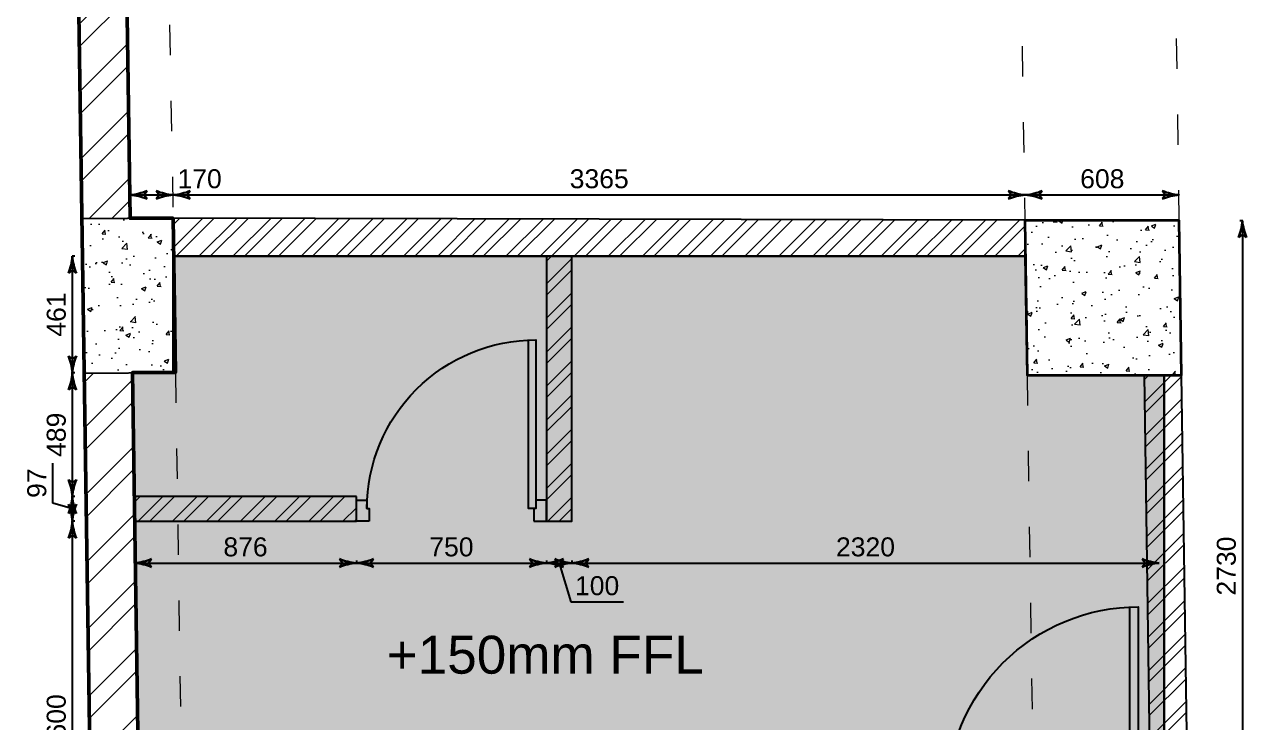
# Model space of a CAD drawing. Header units: millimetres. Extents: x 68727 to 319899, y -4876 to 265722.
# Drawn here: x 182990 to 187815, y 69423 to 72182 of the extents above; entities that cross this region are included whole.
import ezdxf

# ---------------------------------------------------------------- set-up
doc = ezdxf.new("R2010")
doc.units = ezdxf.units.MM
doc.linetypes.add('ACAD_ISO03W100', pattern=[30, 12, -18])
doc.linetypes.add('HIDDEN', pattern=[9.525, 6.35, -3.175])
for name, color, linetype in [('Dimensions', 172, 'Continuous'), ('Door', 23, 'Continuous'), ('POLY', 6, 'Continuous'), ('washroom walls', 5, 'Continuous')]:
    doc.layers.add(name, color=color, linetype=linetype)
for name, color, linetype, lineweight in [('HACH', 252, 'Continuous', 13), ('LS_DR_Plan Beam', 9, 'HIDDEN', 0), ('LS_DR_Wall', 7, 'Continuous', 35), ('SECTIONS', 10, 'Continuous', 25), ('wall', 5, 'Continuous', 30)]:
    doc.layers.add(name, color=color, linetype=linetype, lineweight=lineweight)
doc.styles.get("Standard").update_dxf_attribs({"font": 'arial.ttf'})
doc.dimstyles.new('SC-25', dxfattribs={"dimtxt": 75, "dimasz": 0.4, "dimexe": 1, "dimexo": 100, "dimgap": 25, "dimtad": 1, "dimdec": 0, "dimzin": 0, "dimdsep": 46, "dimtxsty": 'Standard', "dimblk1": 'A1', "dimblk2": 'A1', "dimsah": 1, "dimcen": 0.09, "dimdle": 3, "dimclrd": 1, "dimclre": 1, "dimclrt": 1, "dimadec": 0, "dimazin": 0, "dimtfac": 1, "dimtdec": 0, "dimtofl": 0, "dimtmove": 0, "dimatfit": 2, "dimldrblk": 'A1', "dimfxl": 10, "dimfxlon": 1, "dimtolj": 1, "dimtzin": 0, "dimarcsym": 0})
pattern_1 = [(45, (-645864.49, -131860.55), (-134.70384, 134.70384), []), (45, (-645774.69, -131860.55), (-134.70384, 134.70384), [])]
pattern_2 = [(50, (-645864.49, -131860.55), (182.18467, -15.939086), [19.05, -209.55]), (355, (-645864.49, -131860.55), (-35.24342, 191.056845), [15.24, -167.640584]), (100.451445, (-645849.3, -131861.88), (146.941247, 175.117752), [16.19001, -178.090245]), (46.1842, (-645864.5, -131809.75), (271.07904, -42.04233), [28.575, -314.325]), (96.635558, (-645841.9, -131813.25), (237.40413, 247.426125), [24.28502, -267.13561]), (351.18415, (-645864.5, -131809.75), (237.40413, 247.42612), [22.85997, -251.45973]), (21, (-645839.09, -131822.45), (151.61439, -102.265198), [19.05, -209.55]), (326, (-645839.09, -131822.45), (61.80203, 184.187966), [15.24, -167.64]), (71.451445, (-645826.46, -131830.97), (213.41642, 81.92277), [16.19001, -178.089938]), (37.5, (-645864.49, -131860.55), (3.0886033, 84.555039), [0, -165.608, 0, -170.18, 0, -168.275]), (7.5, (-645864.49, -131860.55), (66.8196625, 100.180575), [0, -97.028, 0, -161.798, 0, -64.135]), (327.5, (-645921.13, -131860.55), (135.590595, -5.728744), [0, -63.5, 0, -198.12, 0, -262.89]), (317.5, (-645946.53, -131860.55), (148.129181, 25.426491), [0, -82.55, 0, -131.572, 0, -186.69])]
pattern_3 = [(45, (-1781.72, -41319.25), (-67.35192, 67.35192), []), (45, (-1736.82, -41319.25), (-67.35192, 67.35192), [])]

# ---------------------------------------------------------------- blocks, each defined once
blk = doc.blocks.new('D900')
for points in [[(0, 840), (0, 900), (100, 900), (100, 850), (60, 850), (60, 840)], [(0, 60), (0, 0), (100, 0), (100, 50), (60, 50), (60, 60)]]:
    blk.add_lwpolyline(points, close=True)
blk.add_lwpolyline([(60, 850, -0.414214), (860, 50), (60, 50), (60, 85), (859.2, 85)], format="xyb")
blk = doc.blocks.new('toilet layout')
at = {"layer": 'HACH'}
h = blk.add_hatch(dxfattribs=at)
h.set_pattern_fill('ANSI32', color=5, scale=10)
h.set_pattern_definition(pattern_3)
h.paths.add_polyline_path([(226355.7, 30709.4), (226355.6, 30717.6), (225898.7, 30718.7), (225898.7, 30575.6), (226357.7, 30575.6)])
h.paths.add_polyline_path([(225898.7, 30718.7), (225100.6, 30720.6), (225100.6, 30575.6), (225898.7, 30575.6)])
h.paths.add_polyline_path([(225100.6, 30720.6), (222993.1, 30725.6), (222995.3, 30575.6), (225100.6, 30575.6)])
h = blk.add_hatch(dxfattribs=at)
h.set_pattern_fill('ANSI32', color=5, scale=10)
h.set_pattern_definition(pattern_3)
h.paths.add_polyline_path([(224566.8, 30575.6), (224466.8, 30575.6), (224466.8, 29528.2), (224566.8, 29528.2)])
h.paths.add_polyline_path([(223716.8, 29625.6), (222839.4, 29625.6), (222840.9, 29528.2), (223716.8, 29528.2)])
h.paths.add_polyline_path([(222863.1, 27928.2), (224229.8, 27928.2), (224229.8, 27828.2), (222863.1, 27828.2)])
h.paths.add_polyline_path([(222891.7, 26202.9), (224329.8, 26202.9), (224329.8, 26102.9), (222891.7, 26102.9)])
edge = h.paths.add_edge_path()
edge.add_line((224229.8, 25402.9), (224229.8, 24777.9))
edge.add_line((224229.8, 24777.9), (224329.8, 24777.9))
edge.add_line((224329.8, 24777.9), (224329.8, 25402.9))
h = blk.add_hatch(dxfattribs=at)
h.set_pattern_fill('ANSI32', color=5, scale=10)
h.set_pattern_definition(pattern_3)
h.paths.add_polyline_path([(226974.7, 30106.1), (226826.7, 30105.6), (226856.7, 27985.6), (227006.7, 27986.1)])
h.paths.add_polyline_path([(226905.5, 26986.2), (227046.8, 26986.2), (227046.8, 25254.1), (226905.5, 25254.1)])
h = blk.add_hatch(dxfattribs=at)
h.set_pattern_fill('ANSI32', color=5, scale=10)
h.set_pattern_definition(pattern_3)
h.paths.add_polyline_path([(224230, 26984), (226055.1, 26981.2), (226055.1, 26900.2), (224230, 26902.9)])
h.paths.add_polyline_path([(226000.8, 27427.9), (225900.8, 27427.9), (225900.9, 26981.4), (226000.9, 26981.4)])
h.paths.add_polyline_path([(225900.8, 28278.2), (225900.8, 28378.2), (226000.8, 28378.2), (226000.8, 28278.2)])
edge = h.paths.add_edge_path()
edge.add_line((224330, 26982.7), (224329.8, 28478.2))
edge.add_line((224329.8, 28478.2), (224229.8, 28478.2))
edge.add_line((224229.8, 28478.2), (224230.1, 26984))
h = blk.add_hatch(dxfattribs=at)
h.set_pattern_fill('ANSI32', color=5, scale=10)
h.set_pattern_definition(pattern_3)
h.paths.add_polyline_path([(224329.8, 28478.2), (226000.8, 28478.2), (226000.8, 28378.1), (224329.8, 28378.1)])
at = {"layer": 'washroom walls'}
blk.add_line((224329.8, 28377.9), (226056.4, 28378.2), dxfattribs=at)
for points in [[(226357.7, 30575.6), (226357.7, 30717.6), (222993.1, 30725.6)], [(222993.1, 30725.6), (222995.3, 30575.6), (226357.7, 30575.6)], [(224330, 26982.7), (224329.8, 28478.2), (224229.8, 28478.2), (224230.1, 26984)], [(224229.8, 25402.9), (224229.8, 24777.9), (224329.8, 24777.9), (224329.8, 25402.9)], [(224329.8, 25402.9), (224229.8, 25402.9)]]:
    blk.add_lwpolyline(points, dxfattribs=at)
for points in [[(224566.8, 30575.6), (224466.8, 30575.6), (224466.8, 29528.2), (224566.8, 29528.2)], [(226974.7, 30106.1), (226826.7, 30105.6), (226856.7, 27985.6), (227006.7, 27986.1)], [(223716.8, 29625.6), (222839.4, 29625.6), (222840.9, 29528.2), (223716.8, 29528.2)], [(224329.8, 28478.2), (226000.8, 28478.2), (226000.8, 28378.1), (224329.8, 28378.1)], [(225900.8, 28278.2), (225900.8, 28378.2), (226000.8, 28378.2), (226000.8, 28278.2)], [(222863.1, 27928.2), (224229.8, 27928.2), (224229.8, 27828.2), (222863.1, 27828.2)], [(226000.8, 27427.9), (225900.8, 27427.9), (225900.9, 26981.4), (226000.9, 26981.4)], [(224230, 26984), (226055.1, 26981.2), (226055.1, 26900.2), (224230, 26902.9)], [(226905.5, 26986.2), (227046.8, 26986.2), (227046.8, 25254.1), (226905.5, 25254.1)], [(222891.7, 26202.9), (224329.8, 26202.9), (224329.8, 26102.9), (222891.7, 26102.9)]]:
    blk.add_lwpolyline(points, close=True, dxfattribs=at)
at = {"layer": 'Door'}
for p, xscale, yscale, zscale, rotation in [((224466.8, 29528.2), 0.8333333333333185, 0.8333333333333185, 0.8333333333333185, 90), ((226851.2, 28377.4), 0.9447939309624585, 0.9447939309624585, 0.9447939309624585, 90.00000000000001), ((226000.8, 28278.2), 0.9447939309624585, 0.9447939309624585, 0.9447939309624585, 180), ((226905.5, 26986.2), -0.9447939309624585, 0.9447939309624585, 0.9447939309624585, 90), ((224329.8, 26102.9), 0.7777777777777796, 0.7777777777777796, 0.7777777777777796, 180)]:
    blk.add_blockref('D900', p, dxfattribs=dict(at, xscale=xscale, yscale=yscale, zscale=zscale, rotation=rotation))
at = {"layer": 'Door', "xscale": -0.7777777777777796, "yscale": 0.7777777777777796, "zscale": 0.7777777777777796}
blk.add_blockref('D900', (224329.8, 26202.9), dxfattribs=at)
blk = doc.blocks.new('A1')
at = {"layer": 'wall', "color": 1}
for p, q in [((-138, 0), (-167, 40)), ((-167, -40), (-138, 0))]:
    blk.add_line(p, q, dxfattribs=at)
for centre, start, end in [((53, 586), 248, 264.8035), ((53, -586), 95.1965, 112)]:
    blk.add_arc(centre, 589, start, end, dxfattribs=at)
blk = doc.blocks.new('*D627')
at = {"layer": 'Defpoints', "color": 0, "transparency": 16777216}
for p in [(183576.9, 71508.4), (183406.9, 71416.2), (183576.9, 71419.4)]:
    blk.add_point(p, dxfattribs=at)
at = {"layer": 'Dimensions', "color": 1, "lineweight": -2, "transparency": 16777216}
for p, q in [((183406.9, 71508.4), (183406.9, 71509.4)), ((183407.3, 71508.4), (183576.5, 71508.4)), ((183576.9, 71508.4), (183576.9, 71509.4)), ((183576.9, 71508.4), (183785.6, 71508.4))]:
    blk.add_line(p, q, dxfattribs=at)
at = {"layer": 'Dimensions', "color": 1, "lineweight": -2, "transparency": 16777216, "xscale": 0.4, "yscale": 0.4, "zscale": 0.4, "rotation": 180}
blk.add_blockref('A1', (183406.9, 71508.4), dxfattribs=at)
at = {"layer": 'Dimensions', "color": 1, "lineweight": -2, "transparency": 16777216, "xscale": 0.4, "yscale": 0.4, "zscale": 0.4}
blk.add_blockref('A1', (183576.9, 71508.4), dxfattribs=at)
at = {"layer": 'Dimensions', "color": 1, "transparency": 16777216, "insert": (183681.5, 71571.7), "char_height": 75, "attachment_point": 5}
blk.add_mtext('\\A1;170', dxfattribs=at)
blk = doc.blocks.new('*D628')
at = {"layer": 'Defpoints', "color": 0, "transparency": 16777216}
for p in [(186941.5, 71508.4), (183576.9, 71419.4), (186941.5, 71406.7)]:
    blk.add_point(p, dxfattribs=at)
at = {"layer": 'Dimensions', "color": 1, "lineweight": -2, "transparency": 16777216}
for p, q in [((183576.9, 71508.4), (183576.9, 71509.4)), ((183577.3, 71508.4), (186941.1, 71508.4)), ((186941.5, 71506.7), (186941.5, 71509.4))]:
    blk.add_line(p, q, dxfattribs=at)
at = {"layer": 'Dimensions', "color": 1, "lineweight": -2, "transparency": 16777216, "xscale": 0.4, "yscale": 0.4, "zscale": 0.4, "rotation": 180}
blk.add_blockref('A1', (183576.9, 71508.4), dxfattribs=at)
at = {"layer": 'Dimensions', "color": 1, "lineweight": -2, "transparency": 16777216, "xscale": 0.4, "yscale": 0.4, "zscale": 0.4}
blk.add_blockref('A1', (186941.5, 71508.4), dxfattribs=at)
at = {"layer": 'Dimensions', "color": 1, "transparency": 16777216, "insert": (185259.2, 71571.7), "char_height": 75, "attachment_point": 5}
blk.add_mtext('\\A1;3365', dxfattribs=at)
blk = doc.blocks.new('*D629')
at = {"layer": 'Defpoints', "color": 0, "transparency": 16777216}
for p in [(187549.5, 71508.4), (186941.5, 71406.7), (187549.5, 71406.7)]:
    blk.add_point(p, dxfattribs=at)
at = {"layer": 'Dimensions', "color": 1, "lineweight": -2, "transparency": 16777216}
for p, q in [((186941.5, 71506.7), (186941.5, 71509.4)), ((186941.9, 71508.4), (187549.1, 71508.4)), ((187549.5, 71506.7), (187549.5, 71509.4))]:
    blk.add_line(p, q, dxfattribs=at)
at = {"layer": 'Dimensions', "color": 1, "lineweight": -2, "transparency": 16777216, "xscale": 0.4, "yscale": 0.4, "zscale": 0.4, "rotation": 180}
blk.add_blockref('A1', (186941.5, 71508.4), dxfattribs=at)
at = {"layer": 'Dimensions', "color": 1, "lineweight": -2, "transparency": 16777216, "xscale": 0.4, "yscale": 0.4, "zscale": 0.4}
blk.add_blockref('A1', (187549.5, 71508.4), dxfattribs=at)
at = {"layer": 'Dimensions', "color": 1, "transparency": 16777216, "insert": (187245.5, 71571.7), "char_height": 75, "attachment_point": 5}
blk.add_mtext('\\A1;608', dxfattribs=at)
blk = doc.blocks.new('*D630')
at = {"layer": 'Defpoints', "color": 0, "transparency": 16777216}
for p in [(187549.5, 71406.7), (187590, 68676.7), (187799, 68676.7)]:
    blk.add_point(p, dxfattribs=at)
at = {"layer": 'Dimensions', "color": 1, "lineweight": -2, "transparency": 16777216}
for p, q in [((187789, 71406.7), (187800, 71406.7)), ((187799, 71406.3), (187799, 68677.1)), ((187789, 68676.7), (187800, 68676.7))]:
    blk.add_line(p, q, dxfattribs=at)
at = {"layer": 'Dimensions', "color": 1, "lineweight": -2, "transparency": 16777216, "xscale": 0.4, "yscale": 0.4, "zscale": 0.4}
for p, rotation in [((187799, 71406.7), 90), ((187799, 68676.7), 270)]:
    blk.add_blockref('A1', p, dxfattribs=dict(at, rotation=rotation))
at = {"layer": 'Dimensions', "color": 1, "transparency": 16777216, "insert": (187735.6, 70041.7), "char_height": 75, "attachment_point": 5, "rotation": 90}
blk.add_mtext('\\A1;2730', dxfattribs=at)
blk = doc.blocks.new('*D594')
at = {"layer": 'Defpoints', "color": 0, "transparency": 16777216}
for p in [(183179.1, 70218.7), (183424.7, 70218.7), (183448.4, 68618.7)]:
    blk.add_point(p, dxfattribs=at)
at = {"layer": 'Dimensions', "color": 1, "lineweight": -2, "transparency": 16777216}
for p, q in [((183189.1, 70218.7), (183178.1, 70218.7)), ((183179.1, 68619.1), (183179.1, 70218.3)), ((183189.1, 68618.7), (183178.1, 68618.7))]:
    blk.add_line(p, q, dxfattribs=at)
at = {"layer": 'Dimensions', "color": 1, "lineweight": -2, "transparency": 16777216, "xscale": 0.4, "yscale": 0.4, "zscale": 0.4}
for p, rotation in [((183179.1, 70218.7), 90), ((183179.1, 68618.7), 270)]:
    blk.add_blockref('A1', p, dxfattribs=dict(at, rotation=rotation))
at = {"layer": 'Dimensions', "color": 1, "transparency": 16777216, "insert": (183115.8, 69418.7), "char_height": 75, "attachment_point": 5, "rotation": 90}
blk.add_mtext('\\A1;1600', dxfattribs=at)
blk = doc.blocks.new('*D595')
at = {"layer": 'Defpoints', "color": 0, "transparency": 16777216}
for p in [(183179.1, 70316.2), (183423.2, 70316.2), (183424.7, 70218.7)]:
    blk.add_point(p, dxfattribs=at)
at = {"layer": 'Dimensions', "color": 1, "lineweight": -2, "transparency": 16777216}
for p, q in [((183102.3, 70290.5), (183102.3, 70447.9)), ((183189.1, 70316.2), (183178.1, 70316.2)), ((183179.1, 70219.1), (183179.1, 70315.8)), ((183179.1, 70267.5), (183102.3, 70290.5)), ((183189.1, 70218.7), (183178.1, 70218.7))]:
    blk.add_line(p, q, dxfattribs=at)
at = {"layer": 'Dimensions', "color": 1, "lineweight": -2, "transparency": 16777216, "xscale": 0.4, "yscale": 0.4, "zscale": 0.4}
for p, rotation in [((183179.1, 70316.2), 90), ((183179.1, 70218.7), 270)]:
    blk.add_blockref('A1', p, dxfattribs=dict(at, rotation=rotation))
at = {"layer": 'Dimensions', "color": 1, "transparency": 16777216, "insert": (183039, 70369.2), "char_height": 75, "attachment_point": 5, "rotation": 90}
blk.add_mtext('\\A1;97', dxfattribs=at)
blk = doc.blocks.new('*D596')
at = {"layer": 'Defpoints', "color": 0, "transparency": 16777216}
for p in [(183179.1, 70804.9), (183416, 70804.9), (183423.2, 70316.2)]:
    blk.add_point(p, dxfattribs=at)
at = {"layer": 'Dimensions', "color": 1, "lineweight": -2, "transparency": 16777216}
for p, q in [((183189.1, 70804.9), (183178.1, 70804.9)), ((183179.1, 70316.6), (183179.1, 70804.5)), ((183189.1, 70316.2), (183178.1, 70316.2))]:
    blk.add_line(p, q, dxfattribs=at)
at = {"layer": 'Dimensions', "color": 1, "lineweight": -2, "transparency": 16777216, "xscale": 0.4, "yscale": 0.4, "zscale": 0.4}
for p, rotation in [((183179.1, 70804.9), 90), ((183179.1, 70316.2), 270)]:
    blk.add_blockref('A1', p, dxfattribs=dict(at, rotation=rotation))
at = {"layer": 'Dimensions', "color": 1, "transparency": 16777216, "insert": (183115.8, 70560.5), "char_height": 75, "attachment_point": 5, "rotation": 90}
blk.add_mtext('\\A1;489', dxfattribs=at)
blk = doc.blocks.new('*D608')
at = {"layer": 'Defpoints', "color": 0, "transparency": 16777216}
for p in [(183179.1, 71266.2), (183579.1, 71266.2), (183416, 70804.9)]:
    blk.add_point(p, dxfattribs=at)
at = {"layer": 'Dimensions', "color": 1, "lineweight": -2, "transparency": 16777216}
for p, q in [((183189.1, 71266.2), (183178.1, 71266.2)), ((183179.1, 70805.3), (183179.1, 71265.8)), ((183189.1, 70804.9), (183178.1, 70804.9))]:
    blk.add_line(p, q, dxfattribs=at)
at = {"layer": 'Dimensions', "color": 1, "lineweight": -2, "transparency": 16777216, "xscale": 0.4, "yscale": 0.4, "zscale": 0.4}
for p, rotation in [((183179.1, 71266.2), 90), ((183179.1, 70804.9), 270)]:
    blk.add_blockref('A1', p, dxfattribs=dict(at, rotation=rotation))
at = {"layer": 'Dimensions', "color": 1, "transparency": 16777216, "insert": (183115.8, 71035.5), "char_height": 75, "attachment_point": 5, "rotation": 90}
blk.add_mtext('\\A1;461', dxfattribs=at)
blk = doc.blocks.new('*D609')
at = {"layer": 'Defpoints', "color": 0, "transparency": 16777216}
for p in [(183424.7, 70218.7), (184300.6, 70218.7), (184300.6, 70053.7)]:
    blk.add_point(p, dxfattribs=at)
at = {"layer": 'Dimensions', "color": 1, "lineweight": -2, "transparency": 16777216}
for p, q in [((183424.7, 70063.7), (183424.7, 70052.7)), ((183425.1, 70053.7), (184300.2, 70053.7)), ((184300.6, 70063.7), (184300.6, 70052.7))]:
    blk.add_line(p, q, dxfattribs=at)
at = {"layer": 'Dimensions', "color": 1, "lineweight": -2, "transparency": 16777216, "xscale": 0.4, "yscale": 0.4, "zscale": 0.4, "rotation": 180}
blk.add_blockref('A1', (183424.7, 70053.7), dxfattribs=at)
at = {"layer": 'Dimensions', "color": 1, "lineweight": -2, "transparency": 16777216, "xscale": 0.4, "yscale": 0.4, "zscale": 0.4}
blk.add_blockref('A1', (184300.6, 70053.7), dxfattribs=at)
at = {"layer": 'Dimensions', "color": 1, "transparency": 16777216, "insert": (183862.7, 70117), "char_height": 75, "attachment_point": 5}
blk.add_mtext('\\A1;876', dxfattribs=at)
blk = doc.blocks.new('*D610')
at = {"layer": 'Defpoints', "color": 0, "transparency": 16777216}
for p in [(184300.6, 70218.7), (185050.6, 70218.7), (185050.6, 70053.7)]:
    blk.add_point(p, dxfattribs=at)
at = {"layer": 'Dimensions', "color": 1, "lineweight": -2, "transparency": 16777216}
for p, q in [((184300.6, 70063.7), (184300.6, 70052.7)), ((184301, 70053.7), (185050.2, 70053.7)), ((185050.6, 70063.7), (185050.6, 70052.7))]:
    blk.add_line(p, q, dxfattribs=at)
at = {"layer": 'Dimensions', "color": 1, "lineweight": -2, "transparency": 16777216, "xscale": 0.4, "yscale": 0.4, "zscale": 0.4, "rotation": 180}
blk.add_blockref('A1', (184300.6, 70053.7), dxfattribs=at)
at = {"layer": 'Dimensions', "color": 1, "lineweight": -2, "transparency": 16777216, "xscale": 0.4, "yscale": 0.4, "zscale": 0.4}
blk.add_blockref('A1', (185050.6, 70053.7), dxfattribs=at)
at = {"layer": 'Dimensions', "color": 1, "transparency": 16777216, "insert": (184675.6, 70117), "char_height": 75, "attachment_point": 5}
blk.add_mtext('\\A1;750', dxfattribs=at)
blk = doc.blocks.new('*D611')
at = {"layer": 'Defpoints', "color": 0, "transparency": 16777216}
for p in [(185050.6, 70218.7), (185150.6, 70218.7), (185150.6, 70053.7)]:
    blk.add_point(p, dxfattribs=at)
at = {"layer": 'Dimensions', "color": 1, "lineweight": -2, "transparency": 16777216}
for p, q in [((185050.6, 70063.7), (185050.6, 70052.7)), ((185051, 70053.7), (185150.2, 70053.7)), ((185100.6, 70053.7), (185146.7, 69900.3)), ((185150.6, 70063.7), (185150.6, 70052.7)), ((185146.7, 69900.3), (185355.1, 69900.3))]:
    blk.add_line(p, q, dxfattribs=at)
at = {"layer": 'Dimensions', "color": 1, "lineweight": -2, "transparency": 16777216, "xscale": 0.4, "yscale": 0.4, "zscale": 0.4, "rotation": 180}
blk.add_blockref('A1', (185050.6, 70053.7), dxfattribs=at)
at = {"layer": 'Dimensions', "color": 1, "lineweight": -2, "transparency": 16777216, "xscale": 0.4, "yscale": 0.4, "zscale": 0.4}
blk.add_blockref('A1', (185150.6, 70053.7), dxfattribs=at)
at = {"layer": 'Dimensions', "color": 1, "transparency": 16777216, "insert": (185250.9, 69963.6), "char_height": 75, "attachment_point": 5}
blk.add_mtext('\\A1;100', dxfattribs=at)
blk = doc.blocks.new('*D612')
at = {"layer": 'Defpoints', "color": 0, "transparency": 16777216}
for p in [(185150.6, 70218.7), (187470.4, 70098.9), (187470.4, 70053.7)]:
    blk.add_point(p, dxfattribs=at)
at = {"layer": 'Dimensions', "color": 1, "lineweight": -2, "transparency": 16777216}
for p, q in [((185150.6, 70063.7), (185150.6, 70052.7)), ((185151, 70053.7), (187470, 70053.7)), ((187470.4, 70053.7), (187470.4, 70052.7))]:
    blk.add_line(p, q, dxfattribs=at)
at = {"layer": 'Dimensions', "color": 1, "lineweight": -2, "transparency": 16777216, "xscale": 0.4, "yscale": 0.4, "zscale": 0.4, "rotation": 180}
blk.add_blockref('A1', (185150.6, 70053.7), dxfattribs=at)
at = {"layer": 'Dimensions', "color": 1, "lineweight": -2, "transparency": 16777216, "xscale": 0.4, "yscale": 0.4, "zscale": 0.4}
blk.add_blockref('A1', (187470.4, 70053.7), dxfattribs=at)
at = {"layer": 'Dimensions', "color": 1, "transparency": 16777216, "insert": (186310.5, 70117), "char_height": 75, "attachment_point": 5}
blk.add_mtext('\\A1;2320', dxfattribs=at)

msp = doc.modelspace()

# ---------------------------------------------------------------- hatches: boundary and pattern name
at = {"layer": 'HACH'}
h = msp.add_hatch(dxfattribs=at)
h.set_pattern_fill('ANSI32', color=256, scale=20)
h.set_pattern_definition(pattern_1)
h.paths.add_polyline_path([(183333.2, 76379.3), (183143.2, 76379.3), (183216.9, 71413.2), (183406.9, 71414.8)])
h = msp.add_hatch(dxfattribs=at)
h.set_pattern_fill('AR-CONC', color=256)
h.set_pattern_definition(pattern_2)
h.paths.add_polyline_path([(183226, 70803.4), (183416, 70804.9), (183416, 70806.2), (183576.9, 70806.2), (183576.9, 71416.2), (183216.9, 71413.2)])
h = msp.add_hatch(dxfattribs=at)
h.set_pattern_fill('AR-CONC', color=256)
h.set_pattern_definition(pattern_2)
h.paths.add_polyline_path([(187558.6, 70796.7), (187549.5, 71406.7), (186939.4, 71406.7), (186948.5, 70796.7)])
h = msp.add_hatch(dxfattribs=at)
h.set_pattern_fill('ANSI32', color=256, scale=20)
h.set_pattern_definition(pattern_1)
h.paths.add_polyline_path([(183416, 70804.9), (183226, 70803.4), (183298.4, 65925.1), (183488.4, 65925.1)])
at = {"layer": 'POLY'}
h = msp.add_hatch(dxfattribs=at)
h.set_pattern_fill('ANGLE', color=252, scale=10)
h.set_pattern_definition([(0, (30995.64, 0), (0, 69.85), [50.8, -19.05]), (90, (30995.64, 0), (-69.85, 4e-15), [50.8, -19.05])])
h.paths.add_polyline_path([(187489.3, 70792.7, 0.414214), (187485.2, 70796.7), (186948.5, 70796.7), (186941.5, 71266.2), (183576.9, 71266.2), (183586, 70806.2), (183416, 70804.9), (183488.4, 65925.2), (183658.4, 65925.2), (183665.1, 65475.2), (187027.5, 65475.2), (187020.5, 65944.7), (187489.3, 65944.7)])

# ---------------------------------------------------------------- linework, layer by layer
msp.add_lwpolyline([(183576.9, 71416.2), (183216.9, 71413.2), (183226, 70803.4), (183576.9, 70806.2)], close=True)
at = {"layer": 'LS_DR_Plan Beam', "linetype": 'ACAD_ISO03W100', "ltscale": 10, "transparency": 33554508}
for p, q in [((183483.2, 76379.2), (183576.9, 71416.2)), ((186866.8, 76295.7), (186939.4, 71406.7)), ((187549.5, 71406.7), (187476.9, 76295.7)), ((183586, 70806.2), (183658.4, 65925.2)), ((186948.5, 70796.7), (187020.5, 65944.7)), ((187630.6, 65944.7), (187558.6, 70796.7))]:
    msp.add_line(p, q, dxfattribs=at)
at = {"layer": 'LS_DR_Wall', "lineweight": 50, "ltscale": 0.25}
msp.add_lwpolyline([(187670, 63293.7), (187679.2, 62673.7), (187069.1, 62673.7), (187029.6, 65334.7), (183307.2, 65334.7), (183134, 76999.2), (183474, 76999.2), (183483.2, 76379.2), (183333.2, 76379.2), (183406.9, 71416.2), (183576.9, 71416.2), (183586, 70806.2), (183416, 70806.2), (183488.4, 65925.2), (183658.4, 65925.2), (183665.1, 65475.2), (187027.5, 65475.2), (187020.5, 65944.7), (187630.6, 65944.7), (187639.6, 65334.7), (187189.6, 65334.7), (187219.9, 63293.7), (187670, 63293.7)], dxfattribs=at)
at = {"layer": 'LS_DR_Wall', "ltscale": 0.25}
msp.add_lwpolyline([(186939.4, 71406.7), (186948.5, 70796.7), (187558.6, 70796.7), (187549.5, 71406.7), (186939.4, 71406.7)], dxfattribs=at)
at = {"layer": 'SECTIONS', "lineweight": 30}
msp.add_lwpolyline([(187485.2, 70796.7), (186948.5, 70796.7), (186941.5, 71266.2), (183576.9, 71266.2), (183586, 70806.2), (183416, 70804.9), (183488.4, 65925.2), (183658.4, 65925.2), (183665.1, 65475.2), (187027.5, 65475.2), (187020.5, 65944.7), (187489.3, 65944.7), (187489.3, 70792.7, 0.414214)], format="xyb", close=True, dxfattribs=at)

# ---------------------------------------------------------------- block references
at = {"layer": 'POLY'}
msp.add_blockref('toilet layout', (-39416.2, 40690.6), dxfattribs=at)

# ---------------------------------------------------------------- texts
at = {"color": 7, "insert": (184420.3, 69766.5), "char_height": 150, "attachment_point": 1}
msp.add_mtext_dynamic_manual_height_columns('\\pxt5;+150mm FFL', width=24159.375, gutter_width=47.5, heights=[47.9], dxfattribs=at)

# ---------------------------------------------------------------- dimensions: what is measured, and where the dimension line sits
at = {"layer": 'Dimensions'}
for base, p1, p2, picture, middle in [((183576.9, 71508.4), (183406.9, 71416.2), (183576.9, 71419.4), '*D627', (183681.5, 71571.7)), ((184300.6, 70053.7), (183424.7, 70218.7), (184300.6, 70218.7), '*D609', (183862.7, 70117))]:
    dim = msp.add_linear_dim(base=base, p1=p1, p2=p2, dimstyle='SC-25', dxfattribs=at)
    dim.commit()
    dim.dimension.update_dxf_attribs({"geometry": picture, "text_midpoint": middle})
for base, p1, p2, picture, middle in [((186941.5, 71508.4), (183576.9, 71419.4), (186941.5, 71406.7), '*D628', (185259.2, 71571.7)), ((187549.5, 71508.4), (186941.5, 71406.7), (187549.5, 71406.7), '*D629', (187245.5, 71571.7)), ((185050.6, 70053.7), (184300.6, 70218.7), (185050.6, 70218.7), '*D610', (184675.6, 70117)), ((185150.6, 70053.7), (185050.6, 70218.7), (185150.6, 70218.7), '*D611', (185171.7, 69963.6)), ((187470.4, 70053.7), (185150.6, 70218.7), (187470.4, 70098.9), '*D612', (186310.5, 70117))]:
    dim = msp.add_linear_dim(base=base, p1=p1, p2=p2, dimstyle='SC-25', override={"dimtmove": 1}, dxfattribs=at)
    dim.commit()
    dim.dimension.update_dxf_attribs({"geometry": picture, "text_midpoint": middle})
dim = msp.add_linear_dim(base=(187799, 68676.7), p1=(187549.5, 71406.7), p2=(187590, 68676.7), angle=90, dimstyle='SC-25', dxfattribs=at)
dim.commit()
dim.dimension.update_dxf_attribs({"geometry": '*D630', "text_midpoint": (187735.6, 70041.7)})
for base, p1, p2, picture, middle in [((183179.1, 71266.2), (183416, 70804.9), (183579.1, 71266.2), '*D608', (183115.8, 71035.5)), ((183179.1, 70804.9), (183423.2, 70316.2), (183416, 70804.9), '*D596', (183115.8, 70560.5)), ((183179.0894, 70316.1712), (183424.7154, 70218.7361), (183423.231, 70316.1712), '*D595', (183039.0035, 70315.4916)), ((183179.1, 70218.7), (183448.4, 68618.7), (183424.7, 70218.7), '*D594', (183115.8, 69418.7))]:
    dim = msp.add_linear_dim(base=base, p1=p1, p2=p2, angle=90, dimstyle='SC-25', override={"dimtmove": 1}, dxfattribs=at)
    dim.commit()
    dim.dimension.update_dxf_attribs({"geometry": picture, "text_midpoint": middle})

doc.saveas('drawing.dxf')
